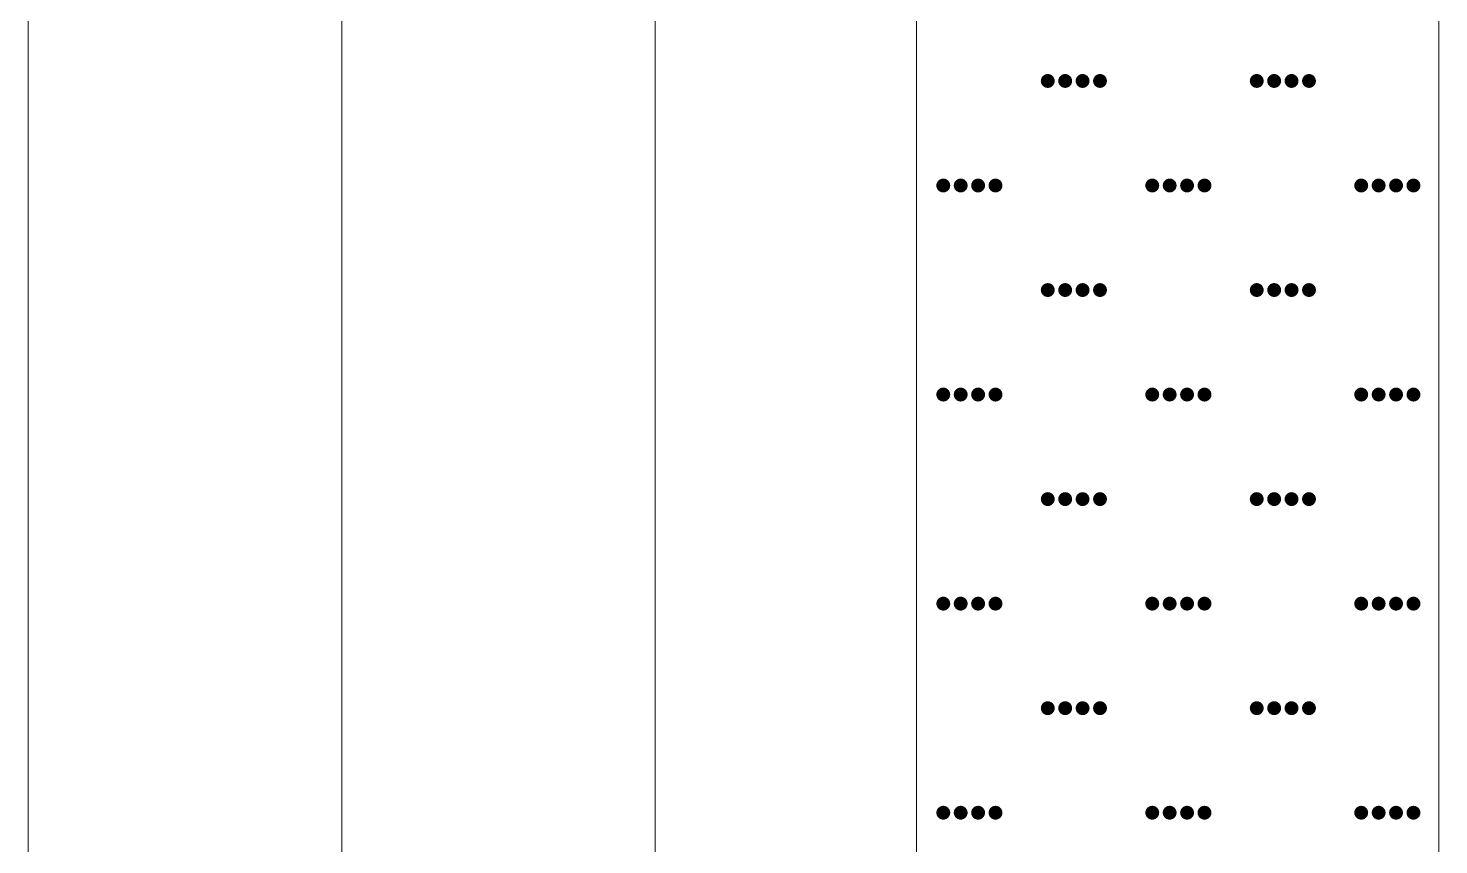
# Model space of a CAD drawing. Header units: inches. Extents: x -27 to 109, y -598 to 26.
# Drawn here: x 14.68 to 20.08, y -435.35 to -432.23 of the extents above; entities that cross this region are included whole.
import ezdxf

# ---------------------------------------------------------------- set-up
doc = ezdxf.new("R2010")
doc.units = ezdxf.units.IN
doc.header["$MEASUREMENT"] = 0
doc.layers.get('0').update_dxf_attribs({"lineweight": 0})

# ---------------------------------------------------------------- blocks, each defined once
blk = doc.blocks.new('lr_block_95')
at = {"true_color": 0x000000}
for points in [[(18.6105, -432.4376), (18.6114, -432.4307), (18.6105, -432.4237), (18.6078, -432.4173), (18.6035, -432.4119), (18.5981, -432.4076), (18.5917, -432.4049), (18.5847, -432.404), (18.5778, -432.4049), (18.5714, -432.4076), (18.5659, -432.4119), (18.5617, -432.4173), (18.559, -432.4237), (18.5581, -432.4307), (18.559, -432.4376), (18.5617, -432.444), (18.5659, -432.4495), (18.5714, -432.4538), (18.5778, -432.4564), (18.5847, -432.4574), (18.5917, -432.4564), (18.5981, -432.4538), (18.6035, -432.4495), (18.6078, -432.444)], [(18.6771, -432.4376), (18.6781, -432.4307), (18.6771, -432.4237), (18.6745, -432.4173), (18.6702, -432.4119), (18.6647, -432.4076), (18.6583, -432.4049), (18.6514, -432.404), (18.6445, -432.4049), (18.6381, -432.4076), (18.6326, -432.4119), (18.6283, -432.4173), (18.6257, -432.4237), (18.6247, -432.4307), (18.6257, -432.4376), (18.6283, -432.444), (18.6326, -432.4495), (18.6381, -432.4538), (18.6445, -432.4564), (18.6514, -432.4574), (18.6583, -432.4564), (18.6647, -432.4538), (18.6702, -432.4495), (18.6745, -432.444)], [(18.7438, -432.4376), (18.7447, -432.4307), (18.7438, -432.4237), (18.7411, -432.4173), (18.7369, -432.4119), (18.7314, -432.4076), (18.725, -432.4049), (18.7181, -432.404), (18.7111, -432.4049), (18.7047, -432.4076), (18.6993, -432.4119), (18.695, -432.4173), (18.6923, -432.4237), (18.6914, -432.4307), (18.6923, -432.4376), (18.695, -432.444), (18.6993, -432.4495), (18.7047, -432.4538), (18.7111, -432.4564), (18.7181, -432.4574), (18.725, -432.4564), (18.7314, -432.4538), (18.7369, -432.4495), (18.7411, -432.444)], [(18.8105, -432.4376), (18.8114, -432.4307), (18.8105, -432.4237), (18.8078, -432.4173), (18.8035, -432.4119), (18.7981, -432.4076), (18.7917, -432.4049), (18.7847, -432.404), (18.7778, -432.4049), (18.7714, -432.4076), (18.7659, -432.4119), (18.7617, -432.4173), (18.759, -432.4237), (18.7581, -432.4307), (18.759, -432.4376), (18.7617, -432.444), (18.7659, -432.4495), (18.7714, -432.4538), (18.7778, -432.4564), (18.7847, -432.4574), (18.7917, -432.4564), (18.7981, -432.4538), (18.8035, -432.4495), (18.8078, -432.444)], [(19.4105, -432.4376), (19.4114, -432.4307), (19.4105, -432.4237), (19.4078, -432.4173), (19.4035, -432.4119), (19.3981, -432.4076), (19.3917, -432.4049), (19.3847, -432.404), (19.3778, -432.4049), (19.3714, -432.4076), (19.3659, -432.4119), (19.3617, -432.4173), (19.359, -432.4237), (19.3581, -432.4307), (19.359, -432.4376), (19.3617, -432.444), (19.3659, -432.4495), (19.3714, -432.4538), (19.3778, -432.4564), (19.3847, -432.4574), (19.3917, -432.4564), (19.3981, -432.4538), (19.4035, -432.4495), (19.4078, -432.444)], [(19.4771, -432.4376), (19.4781, -432.4307), (19.4771, -432.4237), (19.4745, -432.4173), (19.4702, -432.4119), (19.4647, -432.4076), (19.4583, -432.4049), (19.4514, -432.404), (19.4445, -432.4049), (19.4381, -432.4076), (19.4326, -432.4119), (19.4283, -432.4173), (19.4257, -432.4237), (19.4247, -432.4307), (19.4257, -432.4376), (19.4283, -432.444), (19.4326, -432.4495), (19.4381, -432.4538), (19.4445, -432.4564), (19.4514, -432.4574), (19.4583, -432.4564), (19.4647, -432.4538), (19.4702, -432.4495), (19.4745, -432.444)], [(19.5438, -432.4376), (19.5447, -432.4307), (19.5438, -432.4237), (19.5411, -432.4173), (19.5369, -432.4119), (19.5314, -432.4076), (19.525, -432.4049), (19.5181, -432.404), (19.5111, -432.4049), (19.5047, -432.4076), (19.4993, -432.4119), (19.495, -432.4173), (19.4923, -432.4237), (19.4914, -432.4307), (19.4923, -432.4376), (19.495, -432.444), (19.4993, -432.4495), (19.5047, -432.4538), (19.5111, -432.4564), (19.5181, -432.4574), (19.525, -432.4564), (19.5314, -432.4538), (19.5369, -432.4495), (19.5411, -432.444)], [(19.6105, -432.4376), (19.6114, -432.4307), (19.6105, -432.4237), (19.6078, -432.4173), (19.6035, -432.4119), (19.5981, -432.4076), (19.5917, -432.4049), (19.5847, -432.404), (19.5778, -432.4049), (19.5714, -432.4076), (19.5659, -432.4119), (19.5617, -432.4173), (19.559, -432.4237), (19.5581, -432.4307), (19.559, -432.4376), (19.5617, -432.444), (19.5659, -432.4495), (19.5714, -432.4538), (19.5778, -432.4564), (19.5847, -432.4574), (19.5917, -432.4564), (19.5981, -432.4538), (19.6035, -432.4495), (19.6078, -432.444)], [(18.2105, -432.8376), (18.2114, -432.8307), (18.2105, -432.8238), (18.2078, -432.8173), (18.2035, -432.8119), (18.1981, -432.8076), (18.1917, -432.805), (18.1847, -432.804), (18.1778, -432.805), (18.1714, -432.8076), (18.1659, -432.8119), (18.1617, -432.8173), (18.159, -432.8238), (18.1581, -432.8307), (18.159, -432.8376), (18.1617, -432.844), (18.1659, -432.8495), (18.1714, -432.8537), (18.1778, -432.8564), (18.1847, -432.8573), (18.1917, -432.8564), (18.1981, -432.8537), (18.2035, -432.8495), (18.2078, -432.844)], [(18.2771, -432.8376), (18.2781, -432.8307), (18.2771, -432.8238), (18.2745, -432.8173), (18.2702, -432.8119), (18.2647, -432.8076), (18.2583, -432.805), (18.2514, -432.804), (18.2445, -432.805), (18.2381, -432.8076), (18.2326, -432.8119), (18.2283, -432.8173), (18.2257, -432.8238), (18.2247, -432.8307), (18.2257, -432.8376), (18.2283, -432.844), (18.2326, -432.8495), (18.2381, -432.8537), (18.2445, -432.8564), (18.2514, -432.8573), (18.2583, -432.8564), (18.2647, -432.8537), (18.2702, -432.8495), (18.2745, -432.844)], [(18.3438, -432.8376), (18.3447, -432.8307), (18.3438, -432.8238), (18.3411, -432.8173), (18.3369, -432.8119), (18.3314, -432.8076), (18.325, -432.805), (18.3181, -432.804), (18.3111, -432.805), (18.3047, -432.8076), (18.2993, -432.8119), (18.295, -432.8173), (18.2923, -432.8238), (18.2914, -432.8307), (18.2923, -432.8376), (18.295, -432.844), (18.2993, -432.8495), (18.3047, -432.8537), (18.3111, -432.8564), (18.3181, -432.8573), (18.325, -432.8564), (18.3314, -432.8537), (18.3369, -432.8495), (18.3411, -432.844)], [(18.4105, -432.8376), (18.4114, -432.8307), (18.4105, -432.8238), (18.4078, -432.8173), (18.4035, -432.8119), (18.3981, -432.8076), (18.3917, -432.805), (18.3847, -432.804), (18.3778, -432.805), (18.3714, -432.8076), (18.3659, -432.8119), (18.3617, -432.8173), (18.359, -432.8238), (18.3581, -432.8307), (18.359, -432.8376), (18.3617, -432.844), (18.3659, -432.8495), (18.3714, -432.8537), (18.3778, -432.8564), (18.3847, -432.8573), (18.3917, -432.8564), (18.3981, -432.8537), (18.4035, -432.8495), (18.4078, -432.844)], [(19.0105, -432.8376), (19.0114, -432.8307), (19.0105, -432.8238), (19.0078, -432.8173), (19.0035, -432.8119), (18.9981, -432.8076), (18.9917, -432.805), (18.9847, -432.804), (18.9778, -432.805), (18.9714, -432.8076), (18.9659, -432.8119), (18.9617, -432.8173), (18.959, -432.8238), (18.9581, -432.8307), (18.959, -432.8376), (18.9617, -432.844), (18.9659, -432.8495), (18.9714, -432.8537), (18.9778, -432.8564), (18.9847, -432.8573), (18.9917, -432.8564), (18.9981, -432.8537), (19.0035, -432.8495), (19.0078, -432.844)], [(19.0771, -432.8376), (19.0781, -432.8307), (19.0771, -432.8238), (19.0745, -432.8173), (19.0702, -432.8119), (19.0647, -432.8076), (19.0583, -432.805), (19.0514, -432.804), (19.0445, -432.805), (19.0381, -432.8076), (19.0326, -432.8119), (19.0283, -432.8173), (19.0257, -432.8238), (19.0247, -432.8307), (19.0257, -432.8376), (19.0283, -432.844), (19.0326, -432.8495), (19.0381, -432.8537), (19.0445, -432.8564), (19.0514, -432.8573), (19.0583, -432.8564), (19.0647, -432.8537), (19.0702, -432.8495), (19.0745, -432.844)], [(19.1438, -432.8376), (19.1447, -432.8307), (19.1438, -432.8238), (19.1411, -432.8173), (19.1369, -432.8119), (19.1314, -432.8076), (19.125, -432.805), (19.1181, -432.804), (19.1111, -432.805), (19.1047, -432.8076), (19.0993, -432.8119), (19.095, -432.8173), (19.0923, -432.8238), (19.0914, -432.8307), (19.0923, -432.8376), (19.095, -432.844), (19.0993, -432.8495), (19.1047, -432.8537), (19.1111, -432.8564), (19.1181, -432.8573), (19.125, -432.8564), (19.1314, -432.8537), (19.1369, -432.8495), (19.1411, -432.844)], [(19.2105, -432.8376), (19.2114, -432.8307), (19.2105, -432.8238), (19.2078, -432.8173), (19.2035, -432.8119), (19.1981, -432.8076), (19.1917, -432.805), (19.1847, -432.804), (19.1778, -432.805), (19.1714, -432.8076), (19.1659, -432.8119), (19.1617, -432.8173), (19.159, -432.8238), (19.1581, -432.8307), (19.159, -432.8376), (19.1617, -432.844), (19.1659, -432.8495), (19.1714, -432.8537), (19.1778, -432.8564), (19.1847, -432.8573), (19.1917, -432.8564), (19.1981, -432.8537), (19.2035, -432.8495), (19.2078, -432.844)], [(19.8105, -432.8376), (19.8114, -432.8307), (19.8105, -432.8238), (19.8078, -432.8173), (19.8035, -432.8119), (19.7981, -432.8076), (19.7917, -432.805), (19.7847, -432.804), (19.7778, -432.805), (19.7714, -432.8076), (19.7659, -432.8119), (19.7617, -432.8173), (19.759, -432.8238), (19.7581, -432.8307), (19.759, -432.8376), (19.7617, -432.844), (19.7659, -432.8495), (19.7714, -432.8537), (19.7778, -432.8564), (19.7847, -432.8573), (19.7917, -432.8564), (19.7981, -432.8537), (19.8035, -432.8495), (19.8078, -432.844)], [(19.8771, -432.8376), (19.8781, -432.8307), (19.8771, -432.8238), (19.8745, -432.8173), (19.8702, -432.8119), (19.8647, -432.8076), (19.8583, -432.805), (19.8514, -432.804), (19.8445, -432.805), (19.8381, -432.8076), (19.8326, -432.8119), (19.8283, -432.8173), (19.8257, -432.8238), (19.8247, -432.8307), (19.8257, -432.8376), (19.8283, -432.844), (19.8326, -432.8495), (19.8381, -432.8537), (19.8445, -432.8564), (19.8514, -432.8573), (19.8583, -432.8564), (19.8647, -432.8537), (19.8702, -432.8495), (19.8745, -432.844)], [(19.9438, -432.8376), (19.9447, -432.8307), (19.9438, -432.8238), (19.9411, -432.8173), (19.9369, -432.8119), (19.9314, -432.8076), (19.925, -432.805), (19.9181, -432.804), (19.9111, -432.805), (19.9047, -432.8076), (19.8993, -432.8119), (19.895, -432.8173), (19.8923, -432.8238), (19.8914, -432.8307), (19.8923, -432.8376), (19.895, -432.844), (19.8993, -432.8495), (19.9047, -432.8537), (19.9111, -432.8564), (19.9181, -432.8573), (19.925, -432.8564), (19.9314, -432.8537), (19.9369, -432.8495), (19.9411, -432.844)], [(20.0105, -432.8376), (20.0114, -432.8307), (20.0105, -432.8238), (20.0078, -432.8173), (20.0035, -432.8119), (19.9981, -432.8076), (19.9917, -432.805), (19.9847, -432.804), (19.9778, -432.805), (19.9714, -432.8076), (19.9659, -432.8119), (19.9617, -432.8173), (19.959, -432.8238), (19.9581, -432.8307), (19.959, -432.8376), (19.9617, -432.844), (19.9659, -432.8495), (19.9714, -432.8537), (19.9778, -432.8564), (19.9847, -432.8573), (19.9917, -432.8564), (19.9981, -432.8537), (20.0035, -432.8495), (20.0078, -432.844)], [(18.6105, -433.2376), (18.6114, -433.2307), (18.6105, -433.2238), (18.6078, -433.2174), (18.6035, -433.2119), (18.5981, -433.2076), (18.5917, -433.205), (18.5847, -433.204), (18.5778, -433.205), (18.5714, -433.2076), (18.5659, -433.2119), (18.5617, -433.2174), (18.559, -433.2238), (18.5581, -433.2307), (18.559, -433.2376), (18.5617, -433.244), (18.5659, -433.2495), (18.5714, -433.2538), (18.5778, -433.2564), (18.5847, -433.2573), (18.5917, -433.2564), (18.5981, -433.2538), (18.6035, -433.2495), (18.6078, -433.244)], [(18.6771, -433.2376), (18.6781, -433.2307), (18.6771, -433.2238), (18.6745, -433.2174), (18.6702, -433.2119), (18.6647, -433.2076), (18.6583, -433.205), (18.6514, -433.204), (18.6445, -433.205), (18.6381, -433.2076), (18.6326, -433.2119), (18.6283, -433.2174), (18.6257, -433.2238), (18.6247, -433.2307), (18.6257, -433.2376), (18.6283, -433.244), (18.6326, -433.2495), (18.6381, -433.2538), (18.6445, -433.2564), (18.6514, -433.2573), (18.6583, -433.2564), (18.6647, -433.2538), (18.6702, -433.2495), (18.6745, -433.244)], [(18.7438, -433.2376), (18.7447, -433.2307), (18.7438, -433.2238), (18.7411, -433.2174), (18.7369, -433.2119), (18.7314, -433.2076), (18.725, -433.205), (18.7181, -433.204), (18.7111, -433.205), (18.7047, -433.2076), (18.6993, -433.2119), (18.695, -433.2174), (18.6923, -433.2238), (18.6914, -433.2307), (18.6923, -433.2376), (18.695, -433.244), (18.6993, -433.2495), (18.7047, -433.2538), (18.7111, -433.2564), (18.7181, -433.2573), (18.725, -433.2564), (18.7314, -433.2538), (18.7369, -433.2495), (18.7411, -433.244)], [(18.8105, -433.2376), (18.8114, -433.2307), (18.8105, -433.2238), (18.8078, -433.2174), (18.8035, -433.2119), (18.7981, -433.2076), (18.7917, -433.205), (18.7847, -433.204), (18.7778, -433.205), (18.7714, -433.2076), (18.7659, -433.2119), (18.7617, -433.2174), (18.759, -433.2238), (18.7581, -433.2307), (18.759, -433.2376), (18.7617, -433.244), (18.7659, -433.2495), (18.7714, -433.2538), (18.7778, -433.2564), (18.7847, -433.2573), (18.7917, -433.2564), (18.7981, -433.2538), (18.8035, -433.2495), (18.8078, -433.244)], [(19.4105, -433.2376), (19.4114, -433.2307), (19.4105, -433.2238), (19.4078, -433.2174), (19.4035, -433.2119), (19.3981, -433.2076), (19.3917, -433.205), (19.3847, -433.204), (19.3778, -433.205), (19.3714, -433.2076), (19.3659, -433.2119), (19.3617, -433.2174), (19.359, -433.2238), (19.3581, -433.2307), (19.359, -433.2376), (19.3617, -433.244), (19.3659, -433.2495), (19.3714, -433.2538), (19.3778, -433.2564), (19.3847, -433.2573), (19.3917, -433.2564), (19.3981, -433.2538), (19.4035, -433.2495), (19.4078, -433.244)], [(19.4771, -433.2376), (19.4781, -433.2307), (19.4771, -433.2238), (19.4745, -433.2174), (19.4702, -433.2119), (19.4647, -433.2076), (19.4583, -433.205), (19.4514, -433.204), (19.4445, -433.205), (19.4381, -433.2076), (19.4326, -433.2119), (19.4283, -433.2174), (19.4257, -433.2238), (19.4247, -433.2307), (19.4257, -433.2376), (19.4283, -433.244), (19.4326, -433.2495), (19.4381, -433.2538), (19.4445, -433.2564), (19.4514, -433.2573), (19.4583, -433.2564), (19.4647, -433.2538), (19.4702, -433.2495), (19.4745, -433.244)], [(19.5438, -433.2376), (19.5447, -433.2307), (19.5438, -433.2238), (19.5411, -433.2174), (19.5369, -433.2119), (19.5314, -433.2076), (19.525, -433.205), (19.5181, -433.204), (19.5111, -433.205), (19.5047, -433.2076), (19.4993, -433.2119), (19.495, -433.2174), (19.4923, -433.2238), (19.4914, -433.2307), (19.4923, -433.2376), (19.495, -433.244), (19.4993, -433.2495), (19.5047, -433.2538), (19.5111, -433.2564), (19.5181, -433.2573), (19.525, -433.2564), (19.5314, -433.2538), (19.5369, -433.2495), (19.5411, -433.244)], [(19.6105, -433.2376), (19.6114, -433.2307), (19.6105, -433.2238), (19.6078, -433.2174), (19.6035, -433.2119), (19.5981, -433.2076), (19.5917, -433.205), (19.5847, -433.204), (19.5778, -433.205), (19.5714, -433.2076), (19.5659, -433.2119), (19.5617, -433.2174), (19.559, -433.2238), (19.5581, -433.2307), (19.559, -433.2376), (19.5617, -433.244), (19.5659, -433.2495), (19.5714, -433.2538), (19.5778, -433.2564), (19.5847, -433.2573), (19.5917, -433.2564), (19.5981, -433.2538), (19.6035, -433.2495), (19.6078, -433.244)], [(18.2105, -433.6376), (18.2114, -433.6307), (18.2105, -433.6237), (18.2078, -433.6173), (18.2035, -433.6119), (18.1981, -433.6076), (18.1917, -433.6049), (18.1847, -433.604), (18.1778, -433.6049), (18.1714, -433.6076), (18.1659, -433.6119), (18.1617, -433.6173), (18.159, -433.6237), (18.1581, -433.6307), (18.159, -433.6376), (18.1617, -433.644), (18.1659, -433.6495), (18.1714, -433.6538), (18.1778, -433.6564), (18.1847, -433.6574), (18.1917, -433.6564), (18.1981, -433.6538), (18.2035, -433.6495), (18.2078, -433.644)], [(18.2771, -433.6376), (18.2781, -433.6307), (18.2771, -433.6237), (18.2745, -433.6173), (18.2702, -433.6119), (18.2647, -433.6076), (18.2583, -433.6049), (18.2514, -433.604), (18.2445, -433.6049), (18.2381, -433.6076), (18.2326, -433.6119), (18.2283, -433.6173), (18.2257, -433.6237), (18.2247, -433.6307), (18.2257, -433.6376), (18.2283, -433.644), (18.2326, -433.6495), (18.2381, -433.6538), (18.2445, -433.6564), (18.2514, -433.6574), (18.2583, -433.6564), (18.2647, -433.6538), (18.2702, -433.6495), (18.2745, -433.644)], [(18.3438, -433.6376), (18.3447, -433.6307), (18.3438, -433.6237), (18.3411, -433.6173), (18.3369, -433.6119), (18.3314, -433.6076), (18.325, -433.6049), (18.3181, -433.604), (18.3111, -433.6049), (18.3047, -433.6076), (18.2993, -433.6119), (18.295, -433.6173), (18.2923, -433.6237), (18.2914, -433.6307), (18.2923, -433.6376), (18.295, -433.644), (18.2993, -433.6495), (18.3047, -433.6538), (18.3111, -433.6564), (18.3181, -433.6574), (18.325, -433.6564), (18.3314, -433.6538), (18.3369, -433.6495), (18.3411, -433.644)], [(18.4105, -433.6376), (18.4114, -433.6307), (18.4105, -433.6237), (18.4078, -433.6173), (18.4035, -433.6119), (18.3981, -433.6076), (18.3917, -433.6049), (18.3847, -433.604), (18.3778, -433.6049), (18.3714, -433.6076), (18.3659, -433.6119), (18.3617, -433.6173), (18.359, -433.6237), (18.3581, -433.6307), (18.359, -433.6376), (18.3617, -433.644), (18.3659, -433.6495), (18.3714, -433.6538), (18.3778, -433.6564), (18.3847, -433.6574), (18.3917, -433.6564), (18.3981, -433.6538), (18.4035, -433.6495), (18.4078, -433.644)], [(19.0105, -433.6376), (19.0114, -433.6307), (19.0105, -433.6237), (19.0078, -433.6173), (19.0035, -433.6119), (18.9981, -433.6076), (18.9917, -433.6049), (18.9847, -433.604), (18.9778, -433.6049), (18.9714, -433.6076), (18.9659, -433.6119), (18.9617, -433.6173), (18.959, -433.6237), (18.9581, -433.6307), (18.959, -433.6376), (18.9617, -433.644), (18.9659, -433.6495), (18.9714, -433.6538), (18.9778, -433.6564), (18.9847, -433.6574), (18.9917, -433.6564), (18.9981, -433.6538), (19.0035, -433.6495), (19.0078, -433.644)], [(19.0771, -433.6376), (19.0781, -433.6307), (19.0771, -433.6237), (19.0745, -433.6173), (19.0702, -433.6119), (19.0647, -433.6076), (19.0583, -433.6049), (19.0514, -433.604), (19.0445, -433.6049), (19.0381, -433.6076), (19.0326, -433.6119), (19.0283, -433.6173), (19.0257, -433.6237), (19.0247, -433.6307), (19.0257, -433.6376), (19.0283, -433.644), (19.0326, -433.6495), (19.0381, -433.6538), (19.0445, -433.6564), (19.0514, -433.6574), (19.0583, -433.6564), (19.0647, -433.6538), (19.0702, -433.6495), (19.0745, -433.644)], [(19.1438, -433.6376), (19.1447, -433.6307), (19.1438, -433.6237), (19.1411, -433.6173), (19.1369, -433.6119), (19.1314, -433.6076), (19.125, -433.6049), (19.1181, -433.604), (19.1111, -433.6049), (19.1047, -433.6076), (19.0993, -433.6119), (19.095, -433.6173), (19.0923, -433.6237), (19.0914, -433.6307), (19.0923, -433.6376), (19.095, -433.644), (19.0993, -433.6495), (19.1047, -433.6538), (19.1111, -433.6564), (19.1181, -433.6574), (19.125, -433.6564), (19.1314, -433.6538), (19.1369, -433.6495), (19.1411, -433.644)], [(19.2105, -433.6376), (19.2114, -433.6307), (19.2105, -433.6237), (19.2078, -433.6173), (19.2035, -433.6119), (19.1981, -433.6076), (19.1917, -433.6049), (19.1847, -433.604), (19.1778, -433.6049), (19.1714, -433.6076), (19.1659, -433.6119), (19.1617, -433.6173), (19.159, -433.6237), (19.1581, -433.6307), (19.159, -433.6376), (19.1617, -433.644), (19.1659, -433.6495), (19.1714, -433.6538), (19.1778, -433.6564), (19.1847, -433.6574), (19.1917, -433.6564), (19.1981, -433.6538), (19.2035, -433.6495), (19.2078, -433.644)], [(19.8105, -433.6376), (19.8114, -433.6307), (19.8105, -433.6237), (19.8078, -433.6173), (19.8035, -433.6119), (19.7981, -433.6076), (19.7917, -433.6049), (19.7847, -433.604), (19.7778, -433.6049), (19.7714, -433.6076), (19.7659, -433.6119), (19.7617, -433.6173), (19.759, -433.6237), (19.7581, -433.6307), (19.759, -433.6376), (19.7617, -433.644), (19.7659, -433.6495), (19.7714, -433.6538), (19.7778, -433.6564), (19.7847, -433.6574), (19.7917, -433.6564), (19.7981, -433.6538), (19.8035, -433.6495), (19.8078, -433.644)], [(19.8771, -433.6376), (19.8781, -433.6307), (19.8771, -433.6237), (19.8745, -433.6173), (19.8702, -433.6119), (19.8647, -433.6076), (19.8583, -433.6049), (19.8514, -433.604), (19.8445, -433.6049), (19.8381, -433.6076), (19.8326, -433.6119), (19.8283, -433.6173), (19.8257, -433.6237), (19.8247, -433.6307), (19.8257, -433.6376), (19.8283, -433.644), (19.8326, -433.6495), (19.8381, -433.6538), (19.8445, -433.6564), (19.8514, -433.6574), (19.8583, -433.6564), (19.8647, -433.6538), (19.8702, -433.6495), (19.8745, -433.644)], [(19.9438, -433.6376), (19.9447, -433.6307), (19.9438, -433.6237), (19.9411, -433.6173), (19.9369, -433.6119), (19.9314, -433.6076), (19.925, -433.6049), (19.9181, -433.604), (19.9111, -433.6049), (19.9047, -433.6076), (19.8993, -433.6119), (19.895, -433.6173), (19.8923, -433.6237), (19.8914, -433.6307), (19.8923, -433.6376), (19.895, -433.644), (19.8993, -433.6495), (19.9047, -433.6538), (19.9111, -433.6564), (19.9181, -433.6574), (19.925, -433.6564), (19.9314, -433.6538), (19.9369, -433.6495), (19.9411, -433.644)], [(20.0105, -433.6376), (20.0114, -433.6307), (20.0105, -433.6237), (20.0078, -433.6173), (20.0035, -433.6119), (19.9981, -433.6076), (19.9917, -433.6049), (19.9847, -433.604), (19.9778, -433.6049), (19.9714, -433.6076), (19.9659, -433.6119), (19.9617, -433.6173), (19.959, -433.6237), (19.9581, -433.6307), (19.959, -433.6376), (19.9617, -433.644), (19.9659, -433.6495), (19.9714, -433.6538), (19.9778, -433.6564), (19.9847, -433.6574), (19.9917, -433.6564), (19.9981, -433.6538), (20.0035, -433.6495), (20.0078, -433.644)], [(18.6105, -434.0376), (18.6114, -434.0307), (18.6105, -434.0238), (18.6078, -434.0174), (18.6035, -434.0119), (18.5981, -434.0076), (18.5917, -434.005), (18.5847, -434.004), (18.5778, -434.005), (18.5714, -434.0076), (18.5659, -434.0119), (18.5617, -434.0174), (18.559, -434.0238), (18.5581, -434.0307), (18.559, -434.0376), (18.5617, -434.044), (18.5659, -434.0495), (18.5714, -434.0537), (18.5778, -434.0564), (18.5847, -434.0573), (18.5917, -434.0564), (18.5981, -434.0537), (18.6035, -434.0495), (18.6078, -434.044)], [(18.6771, -434.0376), (18.6781, -434.0307), (18.6771, -434.0238), (18.6745, -434.0174), (18.6702, -434.0119), (18.6647, -434.0076), (18.6583, -434.005), (18.6514, -434.004), (18.6445, -434.005), (18.6381, -434.0076), (18.6326, -434.0119), (18.6283, -434.0174), (18.6257, -434.0238), (18.6247, -434.0307), (18.6257, -434.0376), (18.6283, -434.044), (18.6326, -434.0495), (18.6381, -434.0537), (18.6445, -434.0564), (18.6514, -434.0573), (18.6583, -434.0564), (18.6647, -434.0537), (18.6702, -434.0495), (18.6745, -434.044)], [(18.7438, -434.0376), (18.7447, -434.0307), (18.7438, -434.0238), (18.7411, -434.0174), (18.7369, -434.0119), (18.7314, -434.0076), (18.725, -434.005), (18.7181, -434.004), (18.7111, -434.005), (18.7047, -434.0076), (18.6993, -434.0119), (18.695, -434.0174), (18.6923, -434.0238), (18.6914, -434.0307), (18.6923, -434.0376), (18.695, -434.044), (18.6993, -434.0495), (18.7047, -434.0537), (18.7111, -434.0564), (18.7181, -434.0573), (18.725, -434.0564), (18.7314, -434.0537), (18.7369, -434.0495), (18.7411, -434.044)], [(18.8105, -434.0376), (18.8114, -434.0307), (18.8105, -434.0238), (18.8078, -434.0174), (18.8035, -434.0119), (18.7981, -434.0076), (18.7917, -434.005), (18.7847, -434.004), (18.7778, -434.005), (18.7714, -434.0076), (18.7659, -434.0119), (18.7617, -434.0174), (18.759, -434.0238), (18.7581, -434.0307), (18.759, -434.0376), (18.7617, -434.044), (18.7659, -434.0495), (18.7714, -434.0537), (18.7778, -434.0564), (18.7847, -434.0573), (18.7917, -434.0564), (18.7981, -434.0537), (18.8035, -434.0495), (18.8078, -434.044)], [(19.4105, -434.0376), (19.4114, -434.0307), (19.4105, -434.0238), (19.4078, -434.0174), (19.4035, -434.0119), (19.3981, -434.0076), (19.3917, -434.005), (19.3847, -434.004), (19.3778, -434.005), (19.3714, -434.0076), (19.3659, -434.0119), (19.3617, -434.0174), (19.359, -434.0238), (19.3581, -434.0307), (19.359, -434.0376), (19.3617, -434.044), (19.3659, -434.0495), (19.3714, -434.0537), (19.3778, -434.0564), (19.3847, -434.0573), (19.3917, -434.0564), (19.3981, -434.0537), (19.4035, -434.0495), (19.4078, -434.044)], [(19.4771, -434.0376), (19.4781, -434.0307), (19.4771, -434.0238), (19.4745, -434.0174), (19.4702, -434.0119), (19.4647, -434.0076), (19.4583, -434.005), (19.4514, -434.004), (19.4445, -434.005), (19.4381, -434.0076), (19.4326, -434.0119), (19.4283, -434.0174), (19.4257, -434.0238), (19.4247, -434.0307), (19.4257, -434.0376), (19.4283, -434.044), (19.4326, -434.0495), (19.4381, -434.0537), (19.4445, -434.0564), (19.4514, -434.0573), (19.4583, -434.0564), (19.4647, -434.0537), (19.4702, -434.0495), (19.4745, -434.044)], [(19.5438, -434.0376), (19.5447, -434.0307), (19.5438, -434.0238), (19.5411, -434.0174), (19.5369, -434.0119), (19.5314, -434.0076), (19.525, -434.005), (19.5181, -434.004), (19.5111, -434.005), (19.5047, -434.0076), (19.4993, -434.0119), (19.495, -434.0174), (19.4923, -434.0238), (19.4914, -434.0307), (19.4923, -434.0376), (19.495, -434.044), (19.4993, -434.0495), (19.5047, -434.0537), (19.5111, -434.0564), (19.5181, -434.0573), (19.525, -434.0564), (19.5314, -434.0537), (19.5369, -434.0495), (19.5411, -434.044)], [(19.6105, -434.0376), (19.6114, -434.0307), (19.6105, -434.0238), (19.6078, -434.0174), (19.6035, -434.0119), (19.5981, -434.0076), (19.5917, -434.005), (19.5847, -434.004), (19.5778, -434.005), (19.5714, -434.0076), (19.5659, -434.0119), (19.5617, -434.0174), (19.559, -434.0238), (19.5581, -434.0307), (19.559, -434.0376), (19.5617, -434.044), (19.5659, -434.0495), (19.5714, -434.0537), (19.5778, -434.0564), (19.5847, -434.0573), (19.5917, -434.0564), (19.5981, -434.0537), (19.6035, -434.0495), (19.6078, -434.044)], [(18.2105, -434.4376), (18.2114, -434.4307), (18.2105, -434.4237), (18.2078, -434.4174), (18.2035, -434.4119), (18.1981, -434.4076), (18.1917, -434.4049), (18.1847, -434.404), (18.1778, -434.4049), (18.1714, -434.4076), (18.1659, -434.4119), (18.1617, -434.4174), (18.159, -434.4237), (18.1581, -434.4307), (18.159, -434.4376), (18.1617, -434.444), (18.1659, -434.4495), (18.1714, -434.4538), (18.1778, -434.4564), (18.1847, -434.4574), (18.1917, -434.4564), (18.1981, -434.4538), (18.2035, -434.4495), (18.2078, -434.444)], [(18.2771, -434.4376), (18.2781, -434.4307), (18.2771, -434.4237), (18.2745, -434.4174), (18.2702, -434.4119), (18.2647, -434.4076), (18.2583, -434.4049), (18.2514, -434.404), (18.2445, -434.4049), (18.2381, -434.4076), (18.2326, -434.4119), (18.2283, -434.4174), (18.2257, -434.4237), (18.2247, -434.4307), (18.2257, -434.4376), (18.2283, -434.444), (18.2326, -434.4495), (18.2381, -434.4538), (18.2445, -434.4564), (18.2514, -434.4574), (18.2583, -434.4564), (18.2647, -434.4538), (18.2702, -434.4495), (18.2745, -434.444)], [(18.3438, -434.4376), (18.3447, -434.4307), (18.3438, -434.4237), (18.3411, -434.4174), (18.3369, -434.4119), (18.3314, -434.4076), (18.325, -434.4049), (18.3181, -434.404), (18.3111, -434.4049), (18.3047, -434.4076), (18.2993, -434.4119), (18.295, -434.4174), (18.2923, -434.4237), (18.2914, -434.4307), (18.2923, -434.4376), (18.295, -434.444), (18.2993, -434.4495), (18.3047, -434.4538), (18.3111, -434.4564), (18.3181, -434.4574), (18.325, -434.4564), (18.3314, -434.4538), (18.3369, -434.4495), (18.3411, -434.444)], [(18.4105, -434.4376), (18.4114, -434.4307), (18.4105, -434.4237), (18.4078, -434.4174), (18.4035, -434.4119), (18.3981, -434.4076), (18.3917, -434.4049), (18.3847, -434.404), (18.3778, -434.4049), (18.3714, -434.4076), (18.3659, -434.4119), (18.3617, -434.4174), (18.359, -434.4237), (18.3581, -434.4307), (18.359, -434.4376), (18.3617, -434.444), (18.3659, -434.4495), (18.3714, -434.4538), (18.3778, -434.4564), (18.3847, -434.4574), (18.3917, -434.4564), (18.3981, -434.4538), (18.4035, -434.4495), (18.4078, -434.444)], [(19.0105, -434.4376), (19.0114, -434.4307), (19.0105, -434.4237), (19.0078, -434.4174), (19.0035, -434.4119), (18.9981, -434.4076), (18.9917, -434.4049), (18.9847, -434.404), (18.9778, -434.4049), (18.9714, -434.4076), (18.9659, -434.4119), (18.9617, -434.4174), (18.959, -434.4237), (18.9581, -434.4307), (18.959, -434.4376), (18.9617, -434.444), (18.9659, -434.4495), (18.9714, -434.4538), (18.9778, -434.4564), (18.9847, -434.4574), (18.9917, -434.4564), (18.9981, -434.4538), (19.0035, -434.4495), (19.0078, -434.444)], [(19.0771, -434.4376), (19.0781, -434.4307), (19.0771, -434.4237), (19.0745, -434.4174), (19.0702, -434.4119), (19.0647, -434.4076), (19.0583, -434.4049), (19.0514, -434.404), (19.0445, -434.4049), (19.0381, -434.4076), (19.0326, -434.4119), (19.0283, -434.4174), (19.0257, -434.4237), (19.0247, -434.4307), (19.0257, -434.4376), (19.0283, -434.444), (19.0326, -434.4495), (19.0381, -434.4538), (19.0445, -434.4564), (19.0514, -434.4574), (19.0583, -434.4564), (19.0647, -434.4538), (19.0702, -434.4495), (19.0745, -434.444)], [(19.1438, -434.4376), (19.1447, -434.4307), (19.1438, -434.4237), (19.1411, -434.4174), (19.1369, -434.4119), (19.1314, -434.4076), (19.125, -434.4049), (19.1181, -434.404), (19.1111, -434.4049), (19.1047, -434.4076), (19.0993, -434.4119), (19.095, -434.4174), (19.0923, -434.4237), (19.0914, -434.4307), (19.0923, -434.4376), (19.095, -434.444), (19.0993, -434.4495), (19.1047, -434.4538), (19.1111, -434.4564), (19.1181, -434.4574), (19.125, -434.4564), (19.1314, -434.4538), (19.1369, -434.4495), (19.1411, -434.444)], [(19.2105, -434.4376), (19.2114, -434.4307), (19.2105, -434.4237), (19.2078, -434.4174), (19.2035, -434.4119), (19.1981, -434.4076), (19.1917, -434.4049), (19.1847, -434.404), (19.1778, -434.4049), (19.1714, -434.4076), (19.1659, -434.4119), (19.1617, -434.4174), (19.159, -434.4237), (19.1581, -434.4307), (19.159, -434.4376), (19.1617, -434.444), (19.1659, -434.4495), (19.1714, -434.4538), (19.1778, -434.4564), (19.1847, -434.4574), (19.1917, -434.4564), (19.1981, -434.4538), (19.2035, -434.4495), (19.2078, -434.444)], [(19.8105, -434.4376), (19.8114, -434.4307), (19.8105, -434.4237), (19.8078, -434.4174), (19.8035, -434.4119), (19.7981, -434.4076), (19.7917, -434.4049), (19.7847, -434.404), (19.7778, -434.4049), (19.7714, -434.4076), (19.7659, -434.4119), (19.7617, -434.4174), (19.759, -434.4237), (19.7581, -434.4307), (19.759, -434.4376), (19.7617, -434.444), (19.7659, -434.4495), (19.7714, -434.4538), (19.7778, -434.4564), (19.7847, -434.4574), (19.7917, -434.4564), (19.7981, -434.4538), (19.8035, -434.4495), (19.8078, -434.444)], [(19.8771, -434.4376), (19.8781, -434.4307), (19.8771, -434.4237), (19.8745, -434.4174), (19.8702, -434.4119), (19.8647, -434.4076), (19.8583, -434.4049), (19.8514, -434.404), (19.8445, -434.4049), (19.8381, -434.4076), (19.8326, -434.4119), (19.8283, -434.4174), (19.8257, -434.4237), (19.8247, -434.4307), (19.8257, -434.4376), (19.8283, -434.444), (19.8326, -434.4495), (19.8381, -434.4538), (19.8445, -434.4564), (19.8514, -434.4574), (19.8583, -434.4564), (19.8647, -434.4538), (19.8702, -434.4495), (19.8745, -434.444)], [(19.9438, -434.4376), (19.9447, -434.4307), (19.9438, -434.4237), (19.9411, -434.4174), (19.9369, -434.4119), (19.9314, -434.4076), (19.925, -434.4049), (19.9181, -434.404), (19.9111, -434.4049), (19.9047, -434.4076), (19.8993, -434.4119), (19.895, -434.4174), (19.8923, -434.4237), (19.8914, -434.4307), (19.8923, -434.4376), (19.895, -434.444), (19.8993, -434.4495), (19.9047, -434.4538), (19.9111, -434.4564), (19.9181, -434.4574), (19.925, -434.4564), (19.9314, -434.4538), (19.9369, -434.4495), (19.9411, -434.444)], [(20.0105, -434.4376), (20.0114, -434.4307), (20.0105, -434.4237), (20.0078, -434.4174), (20.0035, -434.4119), (19.9981, -434.4076), (19.9917, -434.4049), (19.9847, -434.404), (19.9778, -434.4049), (19.9714, -434.4076), (19.9659, -434.4119), (19.9617, -434.4174), (19.959, -434.4237), (19.9581, -434.4307), (19.959, -434.4376), (19.9617, -434.444), (19.9659, -434.4495), (19.9714, -434.4538), (19.9778, -434.4564), (19.9847, -434.4574), (19.9917, -434.4564), (19.9981, -434.4538), (20.0035, -434.4495), (20.0078, -434.444)], [(18.6105, -434.8376), (18.6114, -434.8307), (18.6105, -434.8238), (18.6078, -434.8173), (18.6035, -434.8119), (18.5981, -434.8076), (18.5917, -434.805), (18.5847, -434.804), (18.5778, -434.805), (18.5714, -434.8076), (18.5659, -434.8119), (18.5617, -434.8173), (18.559, -434.8238), (18.5581, -434.8307), (18.559, -434.8376), (18.5617, -434.844), (18.5659, -434.8495), (18.5714, -434.8537), (18.5778, -434.8564), (18.5847, -434.8574), (18.5917, -434.8564), (18.5981, -434.8537), (18.6035, -434.8495), (18.6078, -434.844)], [(18.6771, -434.8376), (18.6781, -434.8307), (18.6771, -434.8238), (18.6745, -434.8173), (18.6702, -434.8119), (18.6647, -434.8076), (18.6583, -434.805), (18.6514, -434.804), (18.6445, -434.805), (18.6381, -434.8076), (18.6326, -434.8119), (18.6283, -434.8173), (18.6257, -434.8238), (18.6247, -434.8307), (18.6257, -434.8376), (18.6283, -434.844), (18.6326, -434.8495), (18.6381, -434.8537), (18.6445, -434.8564), (18.6514, -434.8574), (18.6583, -434.8564), (18.6647, -434.8537), (18.6702, -434.8495), (18.6745, -434.844)], [(18.7438, -434.8376), (18.7447, -434.8307), (18.7438, -434.8238), (18.7411, -434.8173), (18.7369, -434.8119), (18.7314, -434.8076), (18.725, -434.805), (18.7181, -434.804), (18.7111, -434.805), (18.7047, -434.8076), (18.6993, -434.8119), (18.695, -434.8173), (18.6923, -434.8238), (18.6914, -434.8307), (18.6923, -434.8376), (18.695, -434.844), (18.6993, -434.8495), (18.7047, -434.8537), (18.7111, -434.8564), (18.7181, -434.8574), (18.725, -434.8564), (18.7314, -434.8537), (18.7369, -434.8495), (18.7411, -434.844)], [(18.8105, -434.8376), (18.8114, -434.8307), (18.8105, -434.8238), (18.8078, -434.8173), (18.8035, -434.8119), (18.7981, -434.8076), (18.7917, -434.805), (18.7847, -434.804), (18.7778, -434.805), (18.7714, -434.8076), (18.7659, -434.8119), (18.7617, -434.8173), (18.759, -434.8238), (18.7581, -434.8307), (18.759, -434.8376), (18.7617, -434.844), (18.7659, -434.8495), (18.7714, -434.8537), (18.7778, -434.8564), (18.7847, -434.8574), (18.7917, -434.8564), (18.7981, -434.8537), (18.8035, -434.8495), (18.8078, -434.844)], [(19.4105, -434.8376), (19.4114, -434.8307), (19.4105, -434.8238), (19.4078, -434.8173), (19.4035, -434.8119), (19.3981, -434.8076), (19.3917, -434.805), (19.3847, -434.804), (19.3778, -434.805), (19.3714, -434.8076), (19.3659, -434.8119), (19.3617, -434.8173), (19.359, -434.8238), (19.3581, -434.8307), (19.359, -434.8376), (19.3617, -434.844), (19.3659, -434.8495), (19.3714, -434.8537), (19.3778, -434.8564), (19.3847, -434.8574), (19.3917, -434.8564), (19.3981, -434.8537), (19.4035, -434.8495), (19.4078, -434.844)], [(19.4771, -434.8376), (19.4781, -434.8307), (19.4771, -434.8238), (19.4745, -434.8173), (19.4702, -434.8119), (19.4647, -434.8076), (19.4583, -434.805), (19.4514, -434.804), (19.4445, -434.805), (19.4381, -434.8076), (19.4326, -434.8119), (19.4283, -434.8173), (19.4257, -434.8238), (19.4247, -434.8307), (19.4257, -434.8376), (19.4283, -434.844), (19.4326, -434.8495), (19.4381, -434.8537), (19.4445, -434.8564), (19.4514, -434.8574), (19.4583, -434.8564), (19.4647, -434.8537), (19.4702, -434.8495), (19.4745, -434.844)], [(19.5438, -434.8376), (19.5447, -434.8307), (19.5438, -434.8238), (19.5411, -434.8173), (19.5369, -434.8119), (19.5314, -434.8076), (19.525, -434.805), (19.5181, -434.804), (19.5111, -434.805), (19.5047, -434.8076), (19.4993, -434.8119), (19.495, -434.8173), (19.4923, -434.8238), (19.4914, -434.8307), (19.4923, -434.8376), (19.495, -434.844), (19.4993, -434.8495), (19.5047, -434.8537), (19.5111, -434.8564), (19.5181, -434.8574), (19.525, -434.8564), (19.5314, -434.8537), (19.5369, -434.8495), (19.5411, -434.844)], [(19.6105, -434.8376), (19.6114, -434.8307), (19.6105, -434.8238), (19.6078, -434.8173), (19.6035, -434.8119), (19.5981, -434.8076), (19.5917, -434.805), (19.5847, -434.804), (19.5778, -434.805), (19.5714, -434.8076), (19.5659, -434.8119), (19.5617, -434.8173), (19.559, -434.8238), (19.5581, -434.8307), (19.559, -434.8376), (19.5617, -434.844), (19.5659, -434.8495), (19.5714, -434.8537), (19.5778, -434.8564), (19.5847, -434.8574), (19.5917, -434.8564), (19.5981, -434.8537), (19.6035, -434.8495), (19.6078, -434.844)], [(18.2105, -435.2376), (18.2114, -435.2307), (18.2105, -435.2238), (18.2078, -435.2174), (18.2035, -435.2119), (18.1981, -435.2076), (18.1917, -435.205), (18.1847, -435.204), (18.1778, -435.205), (18.1714, -435.2076), (18.1659, -435.2119), (18.1617, -435.2174), (18.159, -435.2238), (18.1581, -435.2307), (18.159, -435.2376), (18.1617, -435.244), (18.1659, -435.2495), (18.1714, -435.2538), (18.1778, -435.2564), (18.1847, -435.2573), (18.1917, -435.2564), (18.1981, -435.2538), (18.2035, -435.2495), (18.2078, -435.244)], [(18.2771, -435.2376), (18.2781, -435.2307), (18.2771, -435.2238), (18.2745, -435.2174), (18.2702, -435.2119), (18.2647, -435.2076), (18.2583, -435.205), (18.2514, -435.204), (18.2445, -435.205), (18.2381, -435.2076), (18.2326, -435.2119), (18.2283, -435.2174), (18.2257, -435.2238), (18.2247, -435.2307), (18.2257, -435.2376), (18.2283, -435.244), (18.2326, -435.2495), (18.2381, -435.2538), (18.2445, -435.2564), (18.2514, -435.2573), (18.2583, -435.2564), (18.2647, -435.2538), (18.2702, -435.2495), (18.2745, -435.244)], [(18.3438, -435.2376), (18.3447, -435.2307), (18.3438, -435.2238), (18.3411, -435.2174), (18.3369, -435.2119), (18.3314, -435.2076), (18.325, -435.205), (18.3181, -435.204), (18.3111, -435.205), (18.3047, -435.2076), (18.2993, -435.2119), (18.295, -435.2174), (18.2923, -435.2238), (18.2914, -435.2307), (18.2923, -435.2376), (18.295, -435.244), (18.2993, -435.2495), (18.3047, -435.2538), (18.3111, -435.2564), (18.3181, -435.2573), (18.325, -435.2564), (18.3314, -435.2538), (18.3369, -435.2495), (18.3411, -435.244)], [(18.4105, -435.2376), (18.4114, -435.2307), (18.4105, -435.2238), (18.4078, -435.2174), (18.4035, -435.2119), (18.3981, -435.2076), (18.3917, -435.205), (18.3847, -435.204), (18.3778, -435.205), (18.3714, -435.2076), (18.3659, -435.2119), (18.3617, -435.2174), (18.359, -435.2238), (18.3581, -435.2307), (18.359, -435.2376), (18.3617, -435.244), (18.3659, -435.2495), (18.3714, -435.2538), (18.3778, -435.2564), (18.3847, -435.2573), (18.3917, -435.2564), (18.3981, -435.2538), (18.4035, -435.2495), (18.4078, -435.244)], [(19.0105, -435.2376), (19.0114, -435.2307), (19.0105, -435.2238), (19.0078, -435.2174), (19.0035, -435.2119), (18.9981, -435.2076), (18.9917, -435.205), (18.9847, -435.204), (18.9778, -435.205), (18.9714, -435.2076), (18.9659, -435.2119), (18.9617, -435.2174), (18.959, -435.2238), (18.9581, -435.2307), (18.959, -435.2376), (18.9617, -435.244), (18.9659, -435.2495), (18.9714, -435.2538), (18.9778, -435.2564), (18.9847, -435.2573), (18.9917, -435.2564), (18.9981, -435.2538), (19.0035, -435.2495), (19.0078, -435.244)], [(19.0771, -435.2376), (19.0781, -435.2307), (19.0771, -435.2238), (19.0745, -435.2174), (19.0702, -435.2119), (19.0647, -435.2076), (19.0583, -435.205), (19.0514, -435.204), (19.0445, -435.205), (19.0381, -435.2076), (19.0326, -435.2119), (19.0283, -435.2174), (19.0257, -435.2238), (19.0247, -435.2307), (19.0257, -435.2376), (19.0283, -435.244), (19.0326, -435.2495), (19.0381, -435.2538), (19.0445, -435.2564), (19.0514, -435.2573), (19.0583, -435.2564), (19.0647, -435.2538), (19.0702, -435.2495), (19.0745, -435.244)], [(19.1438, -435.2376), (19.1447, -435.2307), (19.1438, -435.2238), (19.1411, -435.2174), (19.1369, -435.2119), (19.1314, -435.2076), (19.125, -435.205), (19.1181, -435.204), (19.1111, -435.205), (19.1047, -435.2076), (19.0993, -435.2119), (19.095, -435.2174), (19.0923, -435.2238), (19.0914, -435.2307), (19.0923, -435.2376), (19.095, -435.244), (19.0993, -435.2495), (19.1047, -435.2538), (19.1111, -435.2564), (19.1181, -435.2573), (19.125, -435.2564), (19.1314, -435.2538), (19.1369, -435.2495), (19.1411, -435.244)], [(19.2105, -435.2376), (19.2114, -435.2307), (19.2105, -435.2238), (19.2078, -435.2174), (19.2035, -435.2119), (19.1981, -435.2076), (19.1917, -435.205), (19.1847, -435.204), (19.1778, -435.205), (19.1714, -435.2076), (19.1659, -435.2119), (19.1617, -435.2174), (19.159, -435.2238), (19.1581, -435.2307), (19.159, -435.2376), (19.1617, -435.244), (19.1659, -435.2495), (19.1714, -435.2538), (19.1778, -435.2564), (19.1847, -435.2573), (19.1917, -435.2564), (19.1981, -435.2538), (19.2035, -435.2495), (19.2078, -435.244)], [(19.8105, -435.2376), (19.8114, -435.2307), (19.8105, -435.2238), (19.8078, -435.2174), (19.8035, -435.2119), (19.7981, -435.2076), (19.7917, -435.205), (19.7847, -435.204), (19.7778, -435.205), (19.7714, -435.2076), (19.7659, -435.2119), (19.7617, -435.2174), (19.759, -435.2238), (19.7581, -435.2307), (19.759, -435.2376), (19.7617, -435.244), (19.7659, -435.2495), (19.7714, -435.2538), (19.7778, -435.2564), (19.7847, -435.2573), (19.7917, -435.2564), (19.7981, -435.2538), (19.8035, -435.2495), (19.8078, -435.244)], [(19.8771, -435.2376), (19.8781, -435.2307), (19.8771, -435.2238), (19.8745, -435.2174), (19.8702, -435.2119), (19.8647, -435.2076), (19.8583, -435.205), (19.8514, -435.204), (19.8445, -435.205), (19.8381, -435.2076), (19.8326, -435.2119), (19.8283, -435.2174), (19.8257, -435.2238), (19.8247, -435.2307), (19.8257, -435.2376), (19.8283, -435.244), (19.8326, -435.2495), (19.8381, -435.2538), (19.8445, -435.2564), (19.8514, -435.2573), (19.8583, -435.2564), (19.8647, -435.2538), (19.8702, -435.2495), (19.8745, -435.244)], [(19.9438, -435.2376), (19.9447, -435.2307), (19.9438, -435.2238), (19.9411, -435.2174), (19.9369, -435.2119), (19.9314, -435.2076), (19.925, -435.205), (19.9181, -435.204), (19.9111, -435.205), (19.9047, -435.2076), (19.8993, -435.2119), (19.895, -435.2174), (19.8923, -435.2238), (19.8914, -435.2307), (19.8923, -435.2376), (19.895, -435.244), (19.8993, -435.2495), (19.9047, -435.2538), (19.9111, -435.2564), (19.9181, -435.2573), (19.925, -435.2564), (19.9314, -435.2538), (19.9369, -435.2495), (19.9411, -435.244)], [(20.0105, -435.2376), (20.0114, -435.2307), (20.0105, -435.2238), (20.0078, -435.2174), (20.0035, -435.2119), (19.9981, -435.2076), (19.9917, -435.205), (19.9847, -435.204), (19.9778, -435.205), (19.9714, -435.2076), (19.9659, -435.2119), (19.9617, -435.2174), (19.959, -435.2238), (19.9581, -435.2307), (19.959, -435.2376), (19.9617, -435.244), (19.9659, -435.2495), (19.9714, -435.2538), (19.9778, -435.2564), (19.9847, -435.2573), (19.9917, -435.2564), (19.9981, -435.2538), (20.0035, -435.2495), (20.0078, -435.244)]]:
    blk.add_hatch(color=18, dxfattribs=at).paths.add_polyline_path(points, flags=17)

msp = doc.modelspace()

# ---------------------------------------------------------------- linework, layer by layer
at = {"linetype": 'Continuous', "lineweight": 15}
for p, q in [((14.6817, 0.8962), (14.6817, -567.1838)), ((15.8817, 0.8962), (15.8817, -567.1838)), ((17.0817, 0.8962), (17.0817, -567.1838)), ((18.0817, -432.0537), (18.0817, -438.4138)), ((20.0817, -432.0537), (20.0817, -438.4138))]:
    msp.add_line(p, q, dxfattribs=at)

# ---------------------------------------------------------------- block references
at = {"color": 7}
msp.add_blockref('lr_block_95', (0, 0), dxfattribs=at)

doc.saveas('drawing.dxf')
